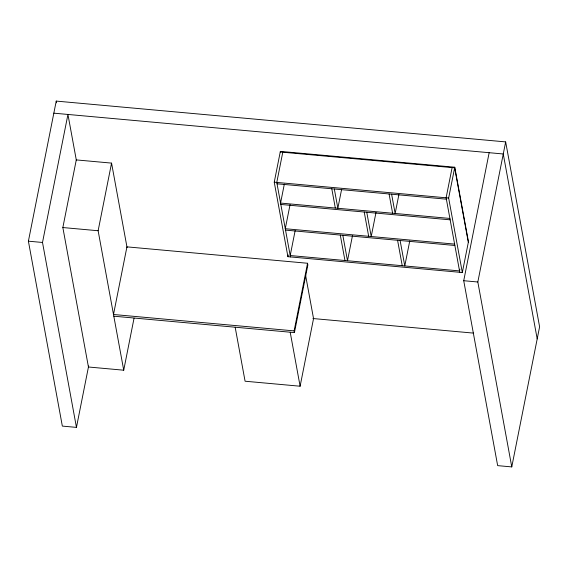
<?xml version="1.0" encoding="UTF-8"?>
<svg xmlns="http://www.w3.org/2000/svg" width="568" height="568" viewBox="0 0 568 568"><rect width="100%" height="100%" fill="white"/><g stroke="black" fill="none" stroke-linecap="round" stroke-linejoin="round"><path stroke-width="0.85" d="M88.651 365.97L76.453 427.385L62.338 426.099L28.4 241.187L56.232 101.09L505.662 141.901L539.6 326.813L511.768 466.91L497.66 465.632L463.722 280.713L489.154 152.693M76.453 427.385L42.508 242.465L67.94 114.445L76.424 160.673M134.055 318.172L123.725 370.201L88.445 366.999L62.849 227.541L76.282 159.906L111.562 163.108L127.083 247.655M123.725 370.201L98.129 230.743L111.562 163.108M274.245 182.186L280.358 151.386L454.769 167.226L468.444 241.734L462.324 272.526L287.919 256.693L274.245 182.186L448.649 198.019L462.324 272.526M282.779 152.224L276.779 182.413L290.454 256.921M284.341 184.089L280.571 203.067L449.899 218.439M290.078 204.565L285.278 228.719L454.613 244.098M287.919 256.693L288.26 254.968M295.168 230.516L290.205 255.536L459.533 270.908L459.874 269.182M294.118 330.895L307.551 263.261L126.934 246.86L113.501 314.494L294.118 330.895L294.43 332.592L113.813 316.191M294.43 332.592L307.863 264.958L307.551 263.261M235.166 327.211L245.078 381.22L300.11 386.219L313.543 318.584L305.548 275.026M341.631 189.286L337.861 208.264L334.325 189.002M352.465 235.72L347.495 260.74L342.824 235.308M376.016 212.368L371.216 236.522L366.765 212.254M398.921 194.49L395.15 213.469L391.615 194.206M409.755 240.924L404.785 265.938L400.113 240.512M452.114 167.595L446.114 197.792L459.789 272.299M448.649 198.019L454.769 167.226M511.768 466.91L477.83 281.998L505.662 141.901M53.832 113.167L503.262 153.978L537.2 338.89M280.237 151.99L454.649 167.83L468.323 242.337M277.035 183.805L446.37 199.176M280.826 204.452L450.154 219.83M285.534 230.111L454.869 245.482M62.849 227.541L98.129 230.743M28.4 241.187L42.508 242.465M463.722 280.713L477.83 281.998M312.925 318.527L473.627 333.118M389.08 193.979L392.609 213.241M397.579 240.285L402.243 265.71M364.223 212.027L368.675 236.295M331.79 188.775L335.319 208.037M340.289 235.081L344.954 260.506M290.198 332.202L300.11 386.219M56.232 101.09L56.552 102.829"/></g></svg>
